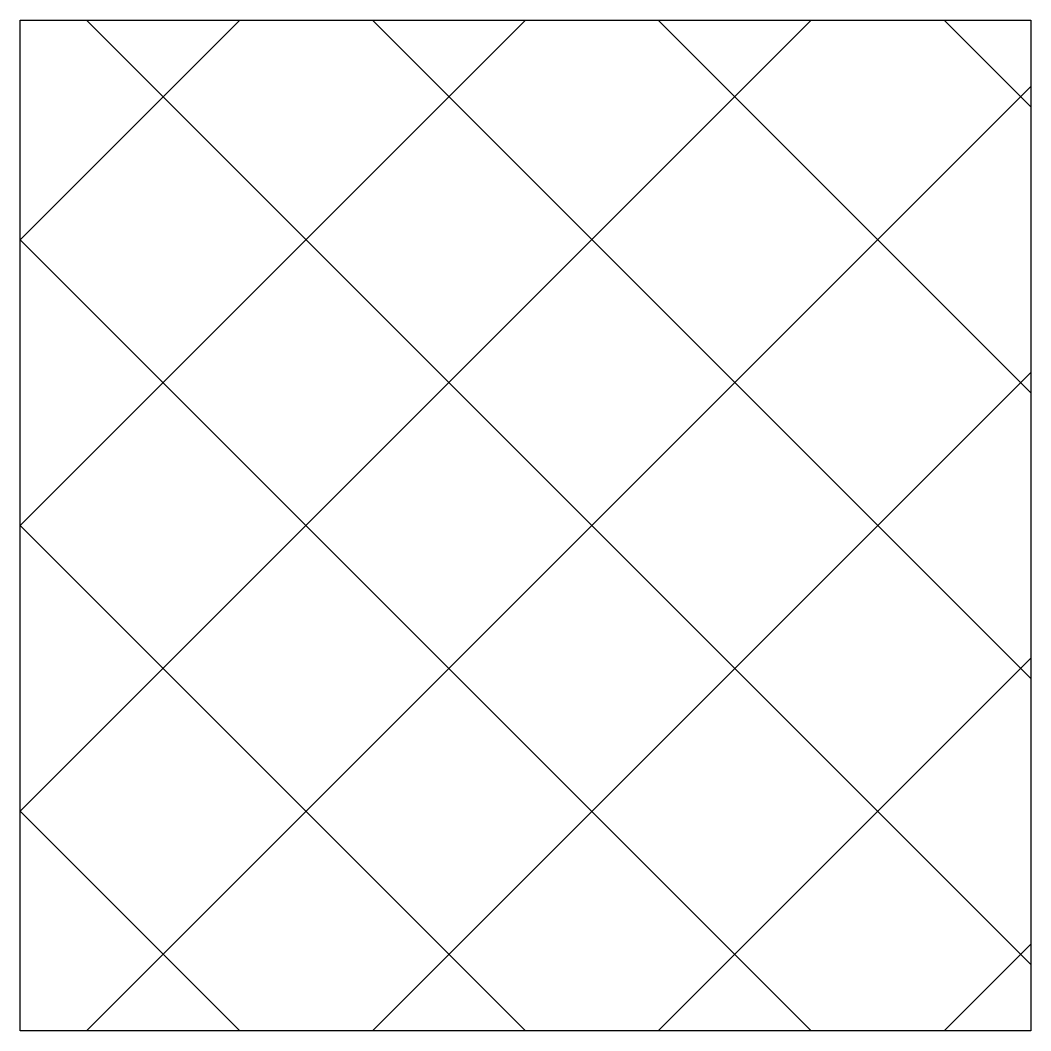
# Model space of a CAD drawing. Extents: x 0 to 0.25, y -0.125 to 0.125.
import ezdxf

# ---------------------------------------------------------------- set-up
doc = ezdxf.new("R2010")
doc.units = 0
doc.layers.get('0').update_dxf_attribs({"linetype": 'CONTINUOUS'})
doc.layers.add('4', color=4, linetype='CONTINUOUS')

# ---------------------------------------------------------------- blocks, each defined once
blk = doc.blocks.new('*X')
at = {"color": 0}
for p, q in [((0, -0.07071), (0.19571, 0.125)), ((0, 0), (0.125, 0.125)), ((0, 0.07071), (0.05429, 0.125)), ((0.25, -0.10858), (0.01642, 0.125)), ((0.25, -0.03787), (0.08713, 0.125)), ((0.25, 0.03284), (0.15784, 0.125)), ((0.25, 0.10355), (0.22855, 0.125)), ((0.01642, -0.125), (0.25, 0.10858)), ((0.19571, -0.125), (0, 0.07071)), ((0.08713, -0.125), (0.25, 0.03787)), ((0.125, -0.125), (0, 0)), ((0.15784, -0.125), (0.25, -0.03284)), ((0.05429, -0.125), (0, -0.07071)), ((0.22855, -0.125), (0.25, -0.10355))]:
    blk.add_line(p, q, dxfattribs=at)

msp = doc.modelspace()

# ---------------------------------------------------------------- linework, layer by layer
at = {"color": 0}
for p, q in [((0, -0.125), (0, 0.125)), ((0, 0.125), (0.25, 0.125)), ((0.25, 0.125), (0.25, -0.125)), ((0.25, -0.125), (0, -0.125))]:
    msp.add_line(p, q, dxfattribs=at)

# ---------------------------------------------------------------- block references
at = {"layer": '4', "color": 0}
msp.add_blockref('*X', (0, 0), dxfattribs=at)
msp.add_blockref('*X', (0, 0), dxfattribs=at)

doc.saveas('drawing.dxf')
